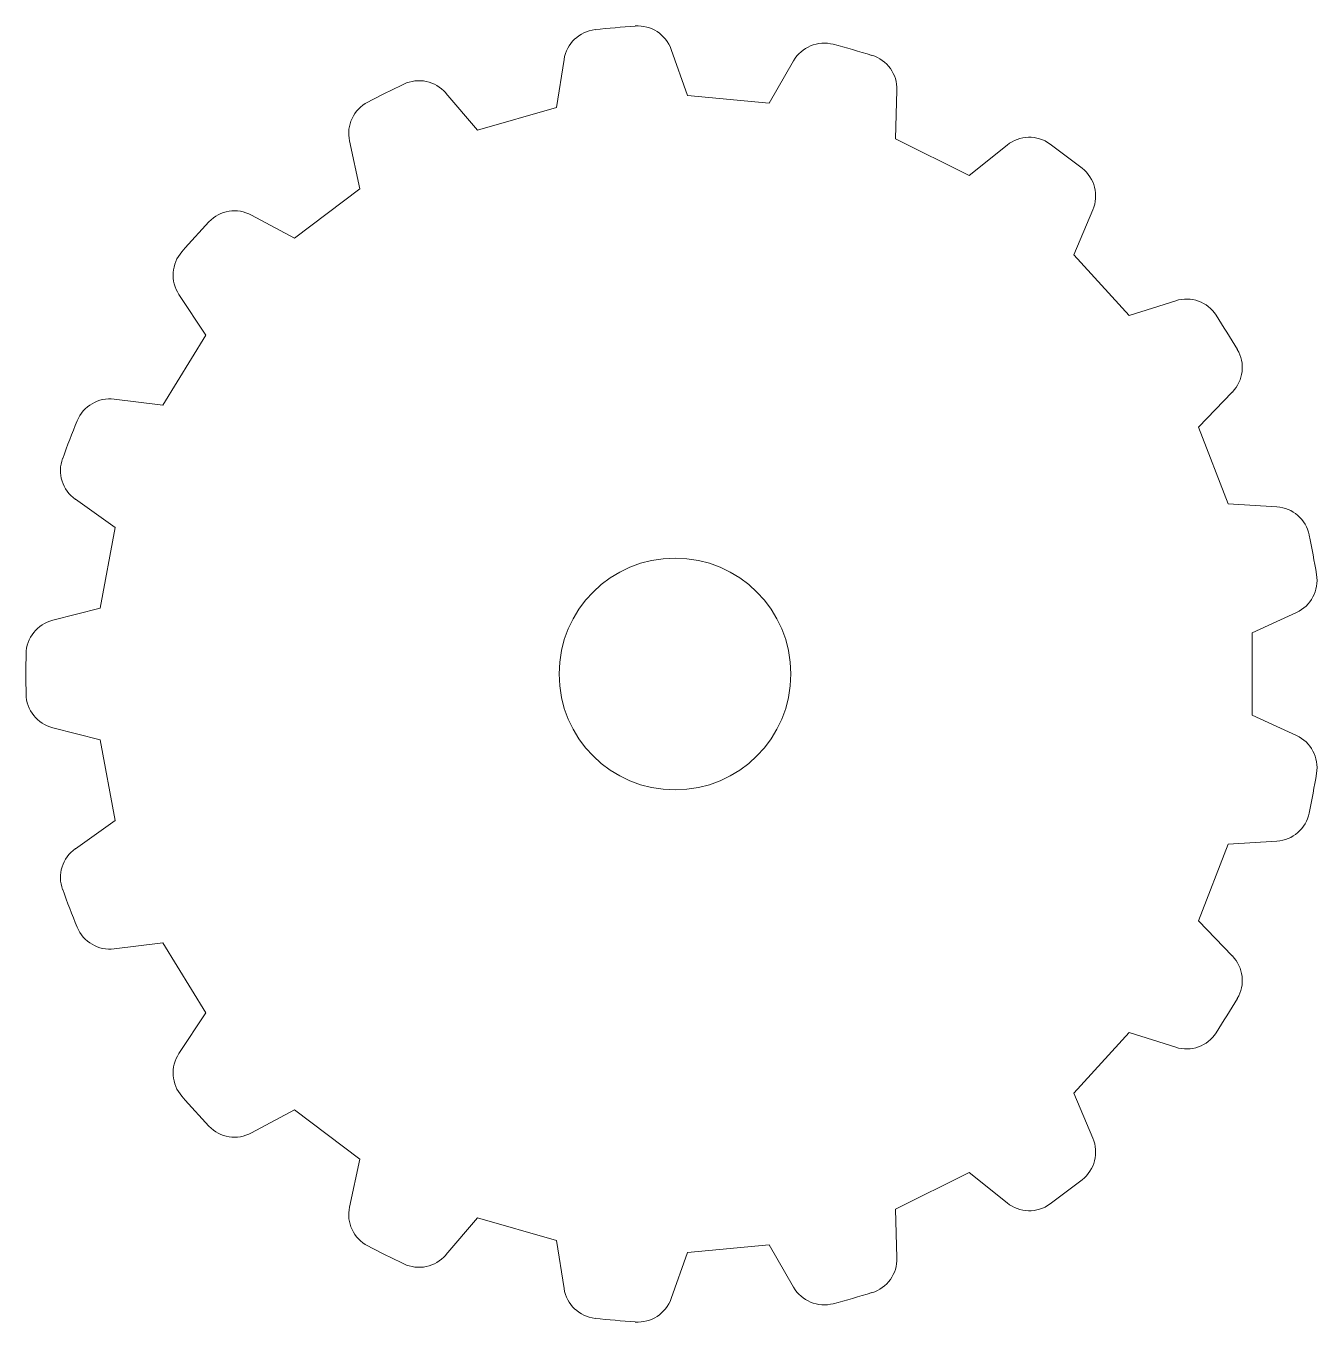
# Model space of a CAD drawing. Header units: millimetres. Extents: x -5.6 to 5.5, y -5.6 to 5.6.
import ezdxf

# ---------------------------------------------------------------- set-up
doc = ezdxf.new("R2010")
doc.units = ezdxf.units.MM
doc.layers.get('0').update_dxf_attribs({"lineweight": 5, "true_color": 0xffffff})

msp = doc.modelspace()

# ---------------------------------------------------------------- linework, layer by layer
for p, q in [((-0.034, 5.388), (0.107, 4.991)), ((-0.957, 5.303), (-1.022, 4.887)), ((1.023, 5.29), (0.812, 4.926)), ((1.915, 5.037), (1.903, 4.616)), ((-1.978, 5.012), (-1.703, 4.693)), ((0.812, 4.926), (0.107, 4.991)), ((-1.022, 4.887), (-1.703, 4.693)), ((-2.808, 4.599), (-2.718, 4.187)), ((2.537, 4.3), (1.903, 4.616)), ((2.865, 4.564), (2.537, 4.3)), ((-2.718, 4.187), (-3.284, 3.761)), ((-3.655, 3.959), (-3.284, 3.761)), ((3.605, 4.005), (3.442, 3.617)), ((3.919, 3.093), (3.442, 3.617)), ((-4.28, 3.274), (-4.048, 2.923)), ((4.32, 3.22), (3.919, 3.093)), ((-4.048, 2.923), (-4.42, 2.32)), ((-4.838, 2.372), (-4.42, 2.32)), ((4.808, 2.432), (4.516, 2.129)), ((4.771, 1.469), (4.516, 2.129)), ((-5.173, 1.507), (-4.83, 1.263)), ((5.192, 1.442), (4.771, 1.469)), ((-4.83, 1.263), (-4.96, 0.567)), ((-5.368, 0.464), (-4.96, 0.567)), ((5.362, 0.531), (4.98, 0.354)), ((4.98, -0.354), (4.98, 0.354)), ((5.362, -0.531), (4.98, -0.354)), ((-5.368, -0.464), (-4.96, -0.567)), ((-4.96, -0.567), (-4.83, -1.263)), ((-5.173, -1.507), (-4.83, -1.263)), ((5.192, -1.442), (4.771, -1.469)), ((4.516, -2.129), (4.771, -1.469)), ((4.808, -2.432), (4.516, -2.129)), ((-4.838, -2.372), (-4.42, -2.32)), ((-4.42, -2.32), (-4.048, -2.923)), ((-4.28, -3.274), (-4.048, -2.923)), ((3.442, -3.617), (3.919, -3.093)), ((4.32, -3.22), (3.919, -3.093)), ((3.605, -4.005), (3.442, -3.617)), ((-3.655, -3.959), (-3.284, -3.761)), ((-3.284, -3.761), (-2.718, -4.187)), ((-2.808, -4.599), (-2.718, -4.187)), ((1.903, -4.616), (2.537, -4.3)), ((2.865, -4.564), (2.537, -4.3)), ((-1.978, -5.012), (-1.703, -4.693)), ((-1.703, -4.693), (-1.022, -4.887)), ((1.915, -5.037), (1.903, -4.616)), ((-0.957, -5.303), (-1.022, -4.887)), ((-0.034, -5.388), (0.107, -4.991)), ((0.107, -4.991), (0.812, -4.926)), ((1.023, -5.29), (0.812, -4.926))]:
    msp.add_line(p, q)
msp.add_circle((0, 0), 1)
for centre, radius, start, end in [((-0.656, 5.256), 0.305, 96.3114, 171.1006), ((0.386, -4.161), 9.779, 94.2768, 96.3113), ((-0.321, 5.287), 0.305, 19.4876, 94.2768), ((1.287, 5.138), 0.305, 75.1349, 149.9241), ((-1.144, -4.019), 9.779, 73.1003, 75.1349), ((1.61, 5.046), 0.305, 358.3112, 73.1003), ((1.863, -3.741), 9.779, 115.4533, 117.4878), ((-2.209, 4.814), 0.305, 40.6641, 115.4533), ((-2.51, 4.664), 0.305, 117.4879, 192.2771), ((3.056, 4.326), 0.305, 53.9585, 128.7477), ((-2.518, -3.335), 9.779, 51.9239, 53.9584), ((3.324, 4.123), 0.305, 337.1347, 51.9239), ((-3.799, 3.691), 0.305, 61.8406, 136.6298), ((3.088, -2.815), 9.779, 136.6298, 138.6643), ((-4.025, 3.442), 0.305, 138.6644, 213.4536), ((4.412, 2.93), 0.305, 32.782, 107.5712), ((-3.553, -2.2), 9.779, 30.7474, 32.7819), ((4.589, 2.644), 0.305, 315.9582, 30.7474), ((-4.875, 2.069), 0.305, 83.017, 157.8062), ((3.897, -1.51), 9.779, 157.8062, 159.8407), ((-4.997, 1.755), 0.305, 159.8408, 234.63), ((5.173, 1.138), 0.305, 11.6055, 86.3947), ((-4.108, -0.768), 9.779, 9.5709, 11.6054), ((5.234, 0.807), 0.305, 294.7817, 9.5709), ((-5.294, 0.168), 0.305, 104.1935, 178.9827), ((4.179, 0), 9.779, 178.9827, 181.0172), ((-5.294, -0.168), 0.305, 181.0173, 255.8065), ((5.234, -0.807), 0.305, 350.4291, 65.2183), ((-4.108, 0.768), 9.779, 348.3945, 350.429), ((5.173, -1.138), 0.305, 273.6053, 348.3945), ((-4.997, -1.755), 0.305, 125.37, 200.1592), ((3.897, 1.51), 9.779, 200.1592, 202.1937), ((-4.875, -2.069), 0.305, 202.1938, 276.983), ((4.589, -2.644), 0.305, 329.2526, 44.0418), ((-3.553, 2.2), 9.779, 327.218, 329.2525), ((4.412, -2.93), 0.305, 252.4288, 327.218), ((-4.025, -3.442), 0.305, 146.5464, 221.3356), ((3.088, 2.815), 9.779, 221.3356, 223.3702), ((-3.799, -3.691), 0.305, 223.3702, 298.1594), ((3.324, -4.123), 0.305, 308.0761, 22.8653), ((-2.518, 3.335), 9.779, 306.0415, 308.076), ((3.056, -4.326), 0.305, 231.2523, 306.0415), ((-2.51, -4.664), 0.305, 167.7229, 242.5121), ((1.863, 3.741), 9.779, 242.5121, 244.5466), ((-2.209, -4.814), 0.305, 244.5467, 319.3359), ((1.61, -5.046), 0.305, 286.8997, 1.6888), ((-0.656, -5.256), 0.305, 188.8994, 263.6886), ((1.287, -5.138), 0.305, 210.0759, 284.8651), ((-1.144, 4.019), 9.779, 284.865, 286.8996), ((-0.321, -5.287), 0.305, 265.7232, 340.5124), ((0.386, 4.161), 9.779, 263.6886, 265.7231)]:
    msp.add_arc(centre, radius, start, end)

doc.saveas('drawing.dxf')
